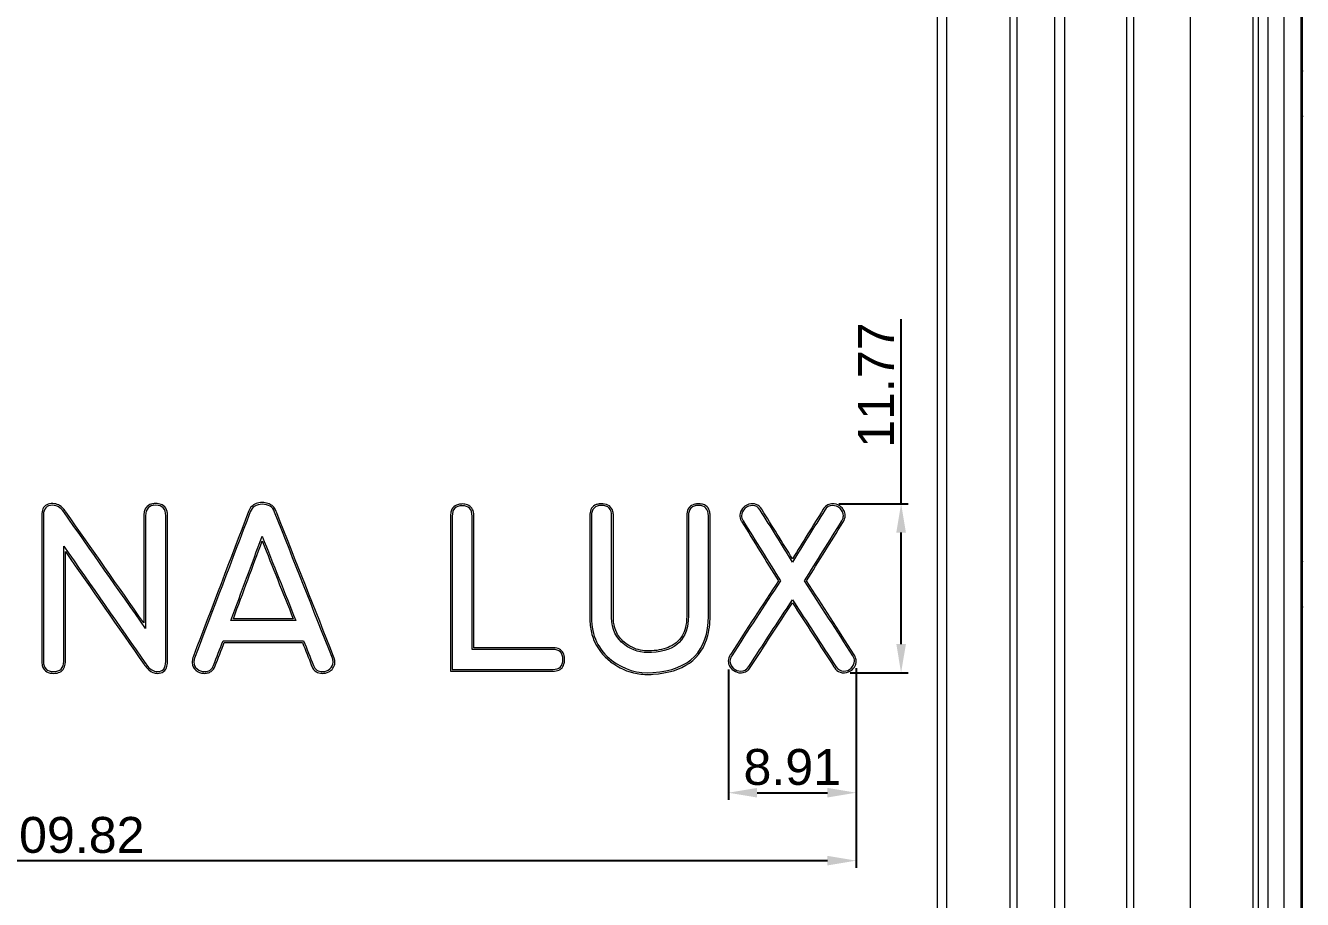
# Model space of a CAD drawing. Header units: millimetres. Extents: x 6520 to 6907, y -5009 to -4789.
# Drawn here: x 6818.5 to 6907.4, y -4910.6 to -4849.7 of the extents above; entities that cross this region are included whole.
import ezdxf

# ---------------------------------------------------------------- set-up
doc = ezdxf.new("R2010")
doc.units = ezdxf.units.MM
doc.layers.add('core', color=7, linetype='Continuous', lineweight=20)
doc.layers.add('dim', color=82, linetype='Continuous', lineweight=9)
doc.styles.get("Standard").update_dxf_attribs({"font": 'arial.ttf'})
doc.dimstyles.new('ISO-25', dxfattribs={"dimtxt": 2.5, "dimasz": 2.5, "dimexe": 1.25, "dimexo": 0.625, "dimtad": 1, "dimdsep": 46, "dimtxsty": 'Standard', "dimcen": 2.5, "dimadec": 0, "dimazin": 0, "dimtfac": 1, "dimtmove": 0, "dimatfit": 3, "dimfxl": 0, "dimarcsym": 0})

# ---------------------------------------------------------------- blocks, each defined once
blk = doc.blocks.new('*D10')
at = {"layer": 'Defpoints', "color": 0, "transparency": 16777216}
for p in [(6874.651, -4883.03), (6875.425, -4894.801), (6879.483, -4894.801)]:
    blk.add_point(p, dxfattribs=at)
at = {"layer": 'dim', "color": 0, "lineweight": -2, "transparency": 16777216}
for p, q in [((6879.483, -4883.03), (6879.483, -4870.165)), ((6875.151, -4883.03), (6879.983, -4883.03)), ((6879.483, -4892.801), (6879.483, -4885.03)), ((6875.925, -4894.801), (6879.983, -4894.801))]:
    blk.add_line(p, q, dxfattribs=at)
at = {"layer": 'dim', "color": 0, "transparency": 16777216}
for points in [[(6879.15, -4885.03), (6879.817, -4885.03), (6879.483, -4883.03)], [(6879.15, -4892.801), (6879.817, -4892.801), (6879.483, -4894.801)]]:
    blk.add_solid(points, dxfattribs=at)
at = {"layer": 'dim', "color": 0, "transparency": 16777216, "insert": (6877.728, -4874.765), "char_height": 2.5, "attachment_point": 5, "rotation": 90}
blk.add_mtext('11.77', dxfattribs=at)
blk = doc.blocks.new('*D11')
at = {"layer": 'Defpoints', "color": 0, "transparency": 16777216}
for p in [(6766.533, -4894.062), (6876.355, -4893.978), (6876.355, -4907.882)]:
    blk.add_point(p, dxfattribs=at)
at = {"layer": 'dim', "color": 0, "lineweight": -2, "transparency": 16777216}
for p, q in [((6876.355, -4894.478), (6876.355, -4908.382)), ((6766.533, -4894.562), (6766.533, -4908.382)), ((6768.533, -4907.882), (6874.355, -4907.882))]:
    blk.add_line(p, q, dxfattribs=at)
at = {"layer": 'dim', "color": 0, "transparency": 16777216}
for points in [[(6768.533, -4907.549), (6768.533, -4908.215), (6766.533, -4907.882)], [(6874.355, -4907.549), (6874.355, -4908.215), (6876.355, -4907.882)]]:
    blk.add_solid(points, dxfattribs=at)
at = {"layer": 'dim', "color": 0, "transparency": 16777216, "insert": (6821.444, -4906.106), "char_height": 2.5, "attachment_point": 5}
blk.add_mtext('109.82', dxfattribs=at)
blk = doc.blocks.new('*D12')
at = {"layer": 'Defpoints', "color": 0, "transparency": 16777216}
for p in [(6867.45, -4894.079), (6876.355, -4894.079), (6876.355, -4903.15)]:
    blk.add_point(p, dxfattribs=at)
at = {"layer": 'dim', "color": 0, "lineweight": -2, "transparency": 16777216}
for p, q in [((6867.45, -4894.579), (6867.45, -4903.649)), ((6876.355, -4894.579), (6876.355, -4903.649)), ((6869.45, -4903.15), (6874.355, -4903.15))]:
    blk.add_line(p, q, dxfattribs=at)
at = {"layer": 'dim', "color": 0, "transparency": 16777216}
for points in [[(6869.45, -4902.816), (6869.45, -4903.483), (6867.45, -4903.15)], [(6874.355, -4902.816), (6874.355, -4903.483), (6876.355, -4903.15)]]:
    blk.add_solid(points, dxfattribs=at)
at = {"layer": 'dim', "color": 0, "transparency": 16777216, "insert": (6871.903, -4901.373), "char_height": 2.5, "attachment_point": 5}
blk.add_mtext('8.91', dxfattribs=at)

msp = doc.modelspace()

# ---------------------------------------------------------------- linework, layer by layer
at = {"layer": 'core', "linetype": 'Continuous', "lineweight": 13}
for p, q in [((6906.172, -4972.992), (6906.172, -4804.274)), ((6907.358, -4972.992), (6907.358, -4804.274)), ((6907.378, -4804.274), (6907.378, -4972.992)), ((6903.974, -4807.629), (6903.974, -4969.645)), ((6904.351, -4807.419), (6904.351, -4969.847)), ((6899.645, -4967.344), (6899.645, -4809.922))]:
    msp.add_line(p, q, dxfattribs=at)
at = {"layer": 'core', "linetype": 'Continuous', "lineweight": 18}
for p, q in [((6905.051, -4970.547), (6905.051, -4806.719)), ((6907.439, -4852.855), (6907.439, -4821.901)), ((6881.998, -4834.162), (6881.998, -4943.104)), ((6882.654, -4834.162), (6882.654, -4943.104)), ((6887.064, -4834.162), (6887.064, -4943.104)), ((6887.54, -4834.162), (6887.54, -4943.104)), ((6890.169, -4834.162), (6890.169, -4943.104)), ((6890.864, -4834.162), (6890.864, -4943.104)), ((6895.204, -4943.104), (6895.204, -4834.162)), ((6895.68, -4834.162), (6895.68, -4943.104)), ((6907.439, -4887.025), (6907.439, -4856.071)), ((6907.439, -4921.195), (6907.439, -4890.241))]:
    msp.add_line(p, q, dxfattribs=at)
for centre in [(6907.439, -4854.463), (6907.439, -4888.633)]:
    msp.add_ellipse(centre, major_axis=(0, -1.608), ratio=0.017455, start_param=3.141593, end_param=6.283185, dxfattribs=at)
at = {"layer": 'core', "linetype": 'Continuous'}
for points, knots in [([(6835.952, -4883.561), (6835.87, -4883.342), (6835.731, -4883.172), (6835.438, -4883.014), (6835.322, -4882.977), (6835.055, -4882.939), (6834.895, -4882.939), (6834.615, -4882.986), (6834.489, -4883.033), (6834.223, -4883.209), (6834.106, -4883.364), (6834.033, -4883.558)], [0, 0, 0, 0, 0.277303, 0.277303, 0.427227, 0.427227, 0.593239, 0.593239, 0.759251, 0.759251, 1, 1, 1, 1]), ([(6821.249, -4883.515), (6821.136, -4883.357), (6821.008, -4883.232), (6820.758, -4883.082), (6820.641, -4883.04), (6820.44, -4883.01), (6820.356, -4883.01), (6820.206, -4883.022), (6820.136, -4883.036), (6819.94, -4883.102), (6819.831, -4883.183), (6819.682, -4883.404), (6819.642, -4883.54), (6819.626, -4883.744), (6819.626, -4883.796), (6819.626, -4883.891), (6819.626, -4883.938), (6819.626, -4884.081), (6819.626, -4884.175), (6819.626, -4884.46), (6819.626, -4884.65), (6819.626, -4885.22), (6819.626, -4885.599), (6819.626, -4886.738), (6819.626, -4887.498), (6819.626, -4889.776), (6819.626, -4891.295), (6819.626, -4893.039), (6819.626, -4893.264), (6819.626, -4893.622), (6819.626, -4893.754), (6819.626, -4893.94), (6819.625, -4893.994), (6819.629, -4894.106), (6819.634, -4894.16), (6819.66, -4894.314), (6819.691, -4894.407), (6819.812, -4894.62), (6819.929, -4894.719), (6820.157, -4894.808), (6820.25, -4894.827), (6820.426, -4894.84), (6820.507, -4894.839), (6820.656, -4894.824), (6820.725, -4894.809), (6820.919, -4894.744), (6821.029, -4894.669), (6821.189, -4894.463), (6821.237, -4894.334), (6821.271, -4894.101), (6821.272, -4894.006), (6821.272, -4893.829), (6821.272, -4893.741), (6821.272, -4893.476), (6821.272, -4893.3), (6821.272, -4892.771), (6821.272, -4892.418), (6821.272, -4891.359), (6821.272, -4890.653), (6821.272, -4888.75), (6821.272, -4887.553), (6821.272, -4886.356)], [0, 0, 0, 0, 0.0197553, 0.0197553, 0.0346922, 0.0346922, 0.0444396, 0.0444396, 0.054187, 0.054187, 0.0736817, 0.0736817, 0.0931765, 0.0931765, 0.0992631, 0.0992631, 0.1053498, 0.1053498, 0.1175231, 0.1175231, 0.1418696, 0.1418696, 0.1905628, 0.1905628, 0.2879491, 0.2879491, 0.4827217, 0.4827217, 0.5116079, 0.5116079, 0.5285792, 0.5285792, 0.5354404, 0.5354404, 0.5423016, 0.5423016, 0.556024, 0.556024, 0.5781852, 0.5781852, 0.59109, 0.59109, 0.6007647, 0.6007647, 0.6104395, 0.6104395, 0.6297889, 0.6297889, 0.6491384, 0.6491384, 0.6604537, 0.6604537, 0.6717689, 0.6717689, 0.6943994, 0.6943994, 0.7396604, 0.7396604, 0.8301823, 0.8301823, 0.983684, 0.983684, 0.983684, 0.983684]), ([(6827.692, -4894.838), (6827.854, -4894.838), (6827.999, -4894.798), (6828.227, -4894.627), (6828.304, -4894.5), (6828.363, -4894.279), (6828.374, -4894.206), (6828.383, -4894.073), (6828.384, -4894.015), (6828.384, -4893.906), (6828.384, -4893.851), (6828.384, -4893.687), (6828.384, -4893.578), (6828.384, -4893.251), (6828.384, -4893.032), (6828.384, -4892.377), (6828.384, -4891.941), (6828.384, -4890.631), (6828.384, -4889.757), (6828.384, -4888.031), (6828.384, -4887.179), (6828.384, -4886.046), (6828.384, -4885.765), (6828.384, -4885.081), (6828.384, -4884.677), (6828.384, -4884.166), (6828.384, -4884.059), (6828.384, -4883.865), (6828.384, -4883.771), (6828.362, -4883.599), (6828.342, -4883.519), (6828.253, -4883.3), (6828.15, -4883.183), (6827.914, -4883.057), (6827.797, -4883.027), (6827.58, -4883.009), (6827.484, -4883.011), (6827.314, -4883.033), (6827.235, -4883.053), (6827.02, -4883.146), (6826.906, -4883.251), (6826.796, -4883.465), (6826.769, -4883.552), (6826.744, -4883.708), (6826.738, -4883.773), (6826.736, -4883.979), (6826.738, -4884.099), (6826.738, -4884.355), (6826.738, -4884.483), (6826.738, -4884.867), (6826.738, -4885.123), (6826.738, -4885.891), (6826.738, -4886.403), (6826.738, -4887.939), (6826.738, -4888.963), (6826.738, -4890.434), (6826.738, -4890.882), (6826.738, -4891.329)], [0, 0, 0, 0, 0.0238472, 0.0238472, 0.0476944, 0.0476944, 0.0582079, 0.0582079, 0.0655456, 0.0655456, 0.0728834, 0.0728834, 0.0875589, 0.0875589, 0.1169099, 0.1169099, 0.175612, 0.175612, 0.293016, 0.293016, 0.4076692, 0.4076692, 0.4453299, 0.4453299, 0.499675, 0.499675, 0.5140086, 0.5140086, 0.5257586, 0.5257586, 0.5375086, 0.5375086, 0.5610876, 0.5610876, 0.578516, 0.578516, 0.5903834, 0.5903834, 0.6022508, 0.6022508, 0.6256777, 0.6256777, 0.6389069, 0.6389069, 0.6475111, 0.6475111, 0.6647196, 0.6647196, 0.681928, 0.681928, 0.716345, 0.716345, 0.7851788, 0.7851788, 0.9228466, 0.9228466, 0.9829868, 0.9829868, 0.9829868, 0.9829868]), ([(6849.722, -4893.052), (6849.722, -4892.321), (6849.722, -4891.59), (6849.722, -4889.318), (6849.722, -4887.776), (6849.722, -4885.82), (6849.722, -4885.407), (6849.722, -4884.737), (6849.722, -4884.481), (6849.722, -4884.128), (6849.722, -4884.031), (6849.722, -4883.86), (6849.721, -4883.78), (6849.702, -4883.637), (6849.687, -4883.57), (6849.621, -4883.382), (6849.548, -4883.276), (6849.351, -4883.122), (6849.229, -4883.075), (6848.996, -4883.041), (6848.888, -4883.039), (6848.692, -4883.058), (6848.603, -4883.079), (6848.379, -4883.174), (6848.265, -4883.278), (6848.154, -4883.491), (6848.127, -4883.578), (6848.101, -4883.735), (6848.096, -4883.801), (6848.094, -4884.011), (6848.095, -4884.133), (6848.095, -4884.394), (6848.095, -4884.524), (6848.095, -4884.916), (6848.095, -4885.177), (6848.095, -4885.96), (6848.095, -4886.482), (6848.095, -4888.047), (6848.095, -4889.091), (6848.095, -4891.612), (6848.095, -4893.089), (6848.095, -4894.687)], [0.0051723, 0.0051723, 0.0051723, 0.0051723, 0.0996692, 0.0996692, 0.2990076, 0.2990076, 0.3525361, 0.3525361, 0.3855955, 0.3855955, 0.3981799, 0.3981799, 0.4076673, 0.4076673, 0.4171546, 0.4171546, 0.4361292, 0.4361292, 0.4551039, 0.4551039, 0.4682864, 0.4682864, 0.4814689, 0.4814689, 0.5045912, 0.5045912, 0.5176519, 0.5176519, 0.5263207, 0.5263207, 0.5436584, 0.5436584, 0.560996, 0.560996, 0.5956712, 0.5956712, 0.6650217, 0.6650217, 0.8037226, 0.8037226, 1, 1, 1, 1]), ([(6860.302, -4892.756), (6860.029, -4892.548), (6859.823, -4892.305), (6859.564, -4891.797), (6859.49, -4891.543), (6859.446, -4891.145), (6859.442, -4891.025), (6859.442, -4890.767), (6859.442, -4890.637), (6859.442, -4890.249), (6859.442, -4889.991), (6859.442, -4889.215), (6859.442, -4888.698), (6859.442, -4887.146), (6859.442, -4886.111), (6859.442, -4884.764), (6859.442, -4884.451), (6859.442, -4884.045), (6859.443, -4883.956), (6859.441, -4883.754), (6859.43, -4883.661), (6859.368, -4883.412), (6859.284, -4883.275), (6859.038, -4883.088), (6858.881, -4883.04), (6858.62, -4883.025), (6858.535, -4883.027), (6858.382, -4883.047), (6858.311, -4883.064), (6858.113, -4883.14), (6858.004, -4883.226), (6857.854, -4883.457), (6857.813, -4883.598), (6857.796, -4883.809), (6857.796, -4883.863), (6857.796, -4883.962), (6857.796, -4884.012), (6857.796, -4884.161), (6857.796, -4884.26), (6857.796, -4884.558), (6857.796, -4884.756), (6857.796, -4885.352), (6857.796, -4885.749), (6857.796, -4886.94), (6857.796, -4887.733), (6857.796, -4889.163), (6857.796, -4889.798), (6857.796, -4890.611), (6857.795, -4890.786), (6857.797, -4891.151), (6857.807, -4891.328), (6857.867, -4891.845), (6857.946, -4892.169), (6858.302, -4893.076), (6858.697, -4893.594), (6859.246, -4894.022), (6859.247, -4894.023), (6859.248, -4894.024)], [0, 0, 0, 0, 0.049395, 0.049395, 0.089796, 0.089796, 0.106482, 0.106482, 0.123168, 0.123168, 0.156539, 0.156539, 0.223283, 0.223283, 0.356769, 0.356769, 0.397096, 0.397096, 0.409247, 0.409247, 0.421399, 0.421399, 0.444518, 0.444518, 0.467636, 0.467636, 0.477824, 0.477824, 0.488011, 0.488011, 0.508386, 0.508386, 0.528761, 0.528761, 0.535163, 0.535163, 0.541566, 0.541566, 0.55437, 0.55437, 0.579979, 0.579979, 0.631198, 0.631198, 0.733634, 0.733634, 0.815594, 0.815594, 0.838618, 0.838618, 0.861642, 0.861642, 0.907691, 0.907691, 0.999788, 0.999788, 1, 1, 1, 1]), ([(6862.209, -4894.905), (6863.252, -4894.828), (6864.096, -4894.568), (6865.377, -4893.666), (6865.806, -4893.023), (6866.082, -4891.963), (6866.126, -4891.703), (6866.166, -4891.277), (6866.174, -4891.121), (6866.182, -4890.64), (6866.177, -4890.32), (6866.177, -4889.681), (6866.177, -4889.361), (6866.177, -4888.402), (6866.177, -4887.763), (6866.177, -4886.752), (6866.177, -4886.381), (6866.177, -4885.527), (6866.177, -4885.045), (6866.177, -4884.367), (6866.177, -4884.171), (6866.177, -4883.878), (6866.178, -4883.773), (6866.151, -4883.584), (6866.127, -4883.498), (6866.026, -4883.281), (6865.919, -4883.173), (6865.697, -4883.068), (6865.602, -4883.044), (6865.412, -4883.025), (6865.318, -4883.026), (6865.149, -4883.044), (6865.07, -4883.062), (6864.852, -4883.146), (6864.734, -4883.246), (6864.585, -4883.513), (6864.551, -4883.676), (6864.549, -4884.051), (6864.55, -4884.212), (6864.55, -4884.561), (6864.55, -4884.735), (6864.55, -4885.258), (6864.55, -4885.606), (6864.55, -4886.652), (6864.55, -4887.349), (6864.55, -4888.453), (6864.55, -4888.861), (6864.55, -4889.589), (6864.55, -4889.911), (6864.55, -4890.398), (6864.55, -4890.565), (6864.55, -4890.867), (6864.55, -4890.999), (6864.532, -4891.248), (6864.518, -4891.366), (6864.456, -4891.705), (6864.391, -4891.908), (6864.11, -4892.485), (6863.808, -4892.778), (6863.036, -4893.141), (6862.606, -4893.24), (6862.093, -4893.27)], [0, 0, 0, 0, 0.099605, 0.099605, 0.199211, 0.199211, 0.229017, 0.229017, 0.245381, 0.245381, 0.278109, 0.278109, 0.310838, 0.310838, 0.376295, 0.376295, 0.414355, 0.414355, 0.463726, 0.463726, 0.483763, 0.483763, 0.493732, 0.493732, 0.503701, 0.503701, 0.521501, 0.521501, 0.53255, 0.53255, 0.54166, 0.54166, 0.55077, 0.55077, 0.569105, 0.569105, 0.58744, 0.58744, 0.605775, 0.605775, 0.62411, 0.62411, 0.66078, 0.66078, 0.73412, 0.73412, 0.776995, 0.776995, 0.810799, 0.810799, 0.828303, 0.828303, 0.842649, 0.842649, 0.856996, 0.856996, 0.885688, 0.885688, 0.94865, 0.94865, 1, 1, 1, 1]), ([(6868.518, -4883.269), (6868.387, -4883.39), (6868.3, -4883.535), (6868.239, -4883.83), (6868.246, -4883.978), (6868.322, -4884.178), (6868.352, -4884.235), (6868.39, -4884.292)], [0, 0, 0, 0, 0.459451, 0.459451, 0.842042, 0.842042, 1, 1, 1, 1]), ([(6869.773, -4883.402), (6869.672, -4883.247), (6869.542, -4883.132), (6869.23, -4883.015), (6869.047, -4883.014), (6868.753, -4883.098), (6868.631, -4883.169), (6868.52, -4883.267)], [0, 0, 0, 0, 0.35435, 0.35435, 0.708699, 0.708699, 1, 1, 1, 1]), ([(6869.773, -4883.402), (6869.672, -4883.247), (6869.542, -4883.132), (6869.23, -4883.015), (6869.047, -4883.014), (6868.753, -4883.098), (6868.631, -4883.169), (6868.52, -4883.267)], [0, 0, 0, 0, 0.35435, 0.35435, 0.708699, 0.708699, 1, 1, 1, 1]), ([(6875.315, -4883.268), (6875.172, -4883.139), (6875.005, -4883.058), (6874.702, -4883.019), (6874.573, -4883.029), (6874.346, -4883.109), (6874.245, -4883.179), (6874.125, -4883.313), (6874.093, -4883.356), (6874.063, -4883.403)], [0, 0, 0, 0, 0.380654, 0.380654, 0.636562, 0.636562, 0.892469, 0.892469, 1, 1, 1, 1]), ([(6875.448, -4884.29), (6875.536, -4884.152), (6875.586, -4884.006), (6875.586, -4883.788), (6875.579, -4883.727), (6875.547, -4883.604), (6875.523, -4883.545), (6875.447, -4883.409), (6875.388, -4883.335), (6875.316, -4883.269)], [0, 0, 0, 0, 0.392029, 0.392029, 0.569083, 0.569083, 0.746137, 0.746137, 1, 1, 1, 1]), ([(6875.448, -4884.29), (6875.536, -4884.152), (6875.586, -4884.006), (6875.586, -4883.788), (6875.579, -4883.727), (6875.547, -4883.604), (6875.523, -4883.545), (6875.447, -4883.409), (6875.388, -4883.335), (6875.316, -4883.269)], [0, 0, 0, 0, 0.392029, 0.392029, 0.569083, 0.569083, 0.746137, 0.746137, 1, 1, 1, 1]), ([(6862.092, -4893.271), (6861.658, -4893.299), (6861.263, -4893.239), (6860.69, -4893.01), (6860.491, -4892.897), (6860.301, -4892.755)], [0, 0, 0, 0, 0.634053, 0.634053, 1, 1, 1, 1]), ([(6848.095, -4894.687), (6848.787, -4894.687), (6849.36, -4894.687), (6851.077, -4894.687), (6852.221, -4894.687), (6853.696, -4894.687), (6854.026, -4894.687), (6854.579, -4894.687), (6854.803, -4894.687), (6855.097, -4894.687), (6855.162, -4894.687), (6855.314, -4894.686), (6855.385, -4894.68), (6855.586, -4894.642), (6855.705, -4894.591), (6855.893, -4894.431), (6855.96, -4894.323), (6856.025, -4894.118), (6856.039, -4894.031), (6856.048, -4893.863), (6856.046, -4893.783), (6856.029, -4893.638), (6856.014, -4893.57), (6855.946, -4893.381), (6855.869, -4893.275), (6855.661, -4893.123), (6855.533, -4893.079), (6855.321, -4893.053), (6855.248, -4893.052), (6855.114, -4893.052), (6855.048, -4893.052), (6854.848, -4893.052), (6854.714, -4893.052), (6854.315, -4893.052), (6854.048, -4893.052), (6853.248, -4893.052), (6852.715, -4893.052), (6851.362, -4893.052), (6850.542, -4893.052), (6849.722, -4893.052)], [0, 0, 0, 0, 0.1125378, 0.1125378, 0.3376134, 0.3376134, 0.4024429, 0.4024429, 0.4464272, 0.4464272, 0.4602272, 0.4602272, 0.4740272, 0.4740272, 0.5016272, 0.5016272, 0.5292272, 0.5292272, 0.5468168, 0.5468168, 0.5608748, 0.5608748, 0.5749328, 0.5749328, 0.6030487, 0.6030487, 0.6311646, 0.6311646, 0.6439246, 0.6439246, 0.6566846, 0.6566846, 0.6822047, 0.6822047, 0.7332447, 0.7332447, 0.8353249, 0.8353249, 0.9923407, 0.9923407, 0.9923407, 0.9923407]), ([(6867.582, -4893.544), (6867.494, -4893.682), (6867.444, -4893.829), (6867.444, -4894.046), (6867.452, -4894.107), (6867.483, -4894.229), (6867.507, -4894.288), (6867.583, -4894.423), (6867.643, -4894.496), (6867.715, -4894.563)], [0, 0, 0, 0, 0.392029, 0.392029, 0.568968, 0.568968, 0.745907, 0.745907, 1, 1, 1, 1]), ([(6876.355, -4893.978), (6876.355, -4893.876), (6876.333, -4893.772), (6876.268, -4893.628), (6876.244, -4893.585), (6876.216, -4893.543)], [0, 0, 0, 0, 0.696996, 0.696996, 1, 1, 1, 1]), ([(6826.82, -4894.307), (6826.982, -4894.533), (6827.165, -4894.694), (6827.474, -4894.817), (6827.582, -4894.838), (6827.692, -4894.838)], [0, 0, 0, 0, 0.66649, 0.66649, 1, 1, 1, 1]), ([(6830.154, -4893.74), (6830.121, -4893.849), (6830.099, -4893.955), (6830.099, -4894.166), (6830.121, -4894.267), (6830.209, -4894.457), (6830.277, -4894.544), (6830.364, -4894.618)], [0, 0, 0, 0, 0.327622, 0.327622, 0.655245, 0.655245, 1, 1, 1, 1]), ([(6830.363, -4894.617), (6830.514, -4894.749), (6830.695, -4894.823), (6830.988, -4894.842), (6831.086, -4894.834), (6831.264, -4894.791), (6831.346, -4894.755), (6831.544, -4894.615), (6831.638, -4894.485), (6831.702, -4894.325)], [0, 0, 0, 0, 0.348172, 0.348172, 0.523242, 0.523242, 0.698312, 0.698312, 1, 1, 1, 1]), ([(6838.431, -4894.328), (6838.5, -4894.502), (6838.609, -4894.64), (6838.866, -4894.793), (6838.997, -4894.829), (6839.22, -4894.84), (6839.305, -4894.835), (6839.466, -4894.8), (6839.543, -4894.771), (6839.671, -4894.702), (6839.723, -4894.667), (6839.773, -4894.626)], [0, 0, 0, 0, 0.342181, 0.342181, 0.605575, 0.605575, 0.749414, 0.749414, 0.893253, 0.893253, 1, 1, 1, 1]), ([(6839.774, -4894.625), (6839.876, -4894.54), (6839.953, -4894.436), (6840.026, -4894.237), (6840.04, -4894.151), (6840.04, -4894.062)], [0, 0, 0, 0, 0.598122, 0.598122, 1, 1, 1, 1]), ([(6840.04, -4894.062), (6840.04, -4893.982), (6840.028, -4893.903), (6840.001, -4893.795), (6839.993, -4893.768), (6839.984, -4893.74)], [0, 0, 0, 0, 0.745511, 0.745511, 1, 1, 1, 1]), ([(6859.249, -4894.024), (6859.81, -4894.456), (6860.426, -4894.734), (6861.449, -4894.916), (6861.822, -4894.934), (6862.209, -4894.905)], [0, 0, 0, 0, 0.648429, 0.648429, 1, 1, 1, 1]), ([(6867.716, -4894.563), (6867.854, -4894.688), (6868.014, -4894.769), (6868.312, -4894.813), (6868.444, -4894.805), (6868.677, -4894.727), (6868.781, -4894.657), (6868.904, -4894.522), (6868.937, -4894.478), (6868.968, -4894.431)], [0, 0, 0, 0, 0.370328, 0.370328, 0.631331, 0.631331, 0.892333, 0.892333, 1, 1, 1, 1]), ([(6874.835, -4894.429), (6874.936, -4894.584), (6875.069, -4894.698), (6875.322, -4894.792), (6875.425, -4894.807), (6875.734, -4894.795), (6875.924, -4894.71), (6876.087, -4894.563)], [0, 0, 0, 0, 0.368696, 0.368696, 0.588624, 0.588624, 1, 1, 1, 1]), ([(6876.088, -4894.563), (6876.197, -4894.462), (6876.277, -4894.345), (6876.343, -4894.14), (6876.355, -4894.06), (6876.355, -4893.978)], [0, 0, 0, 0, 0.632312, 0.632312, 1, 1, 1, 1])]:
    msp.add_open_spline(points, degree=3, knots=knots, dxfattribs=at)
at = {"layer": 'core', "linetype": 'Continuous', "lineweight": 13}
for points, knots in [([(6821.152, -4883.585), (6820.935, -4883.283), (6820.678, -4883.132), (6819.956, -4883.132), (6819.746, -4883.357), (6819.746, -4887.2), (6819.746, -4890.597), (6819.746, -4894.477), (6819.981, -4894.718), (6820.916, -4894.718), (6821.152, -4894.477), (6821.152, -4891.321), (6821.152, -4888.648), (6821.152, -4885.975)], [0, 0, 0, 0, 0.040298, 0.040298, 0.097565, 0.097565, 0.533182, 0.533182, 0.595188, 0.595188, 0.657193, 0.657193, 1, 1, 1, 1]), ([(6826.738, -4891.329), (6824.927, -4888.752), (6823.117, -4886.174), (6821.288, -4883.57), (6821.269, -4883.543), (6821.25, -4883.516)], [0.0382419, 0.0382419, 0.0382419, 0.0382419, 0.99, 0.99, 1, 1, 1, 1]), ([(6827.692, -4894.718), (6828.072, -4894.718), (6828.264, -4894.48), (6828.264, -4890.626), (6828.264, -4887.242), (6828.264, -4883.375), (6828.028, -4883.132), (6827.093, -4883.132), (6826.858, -4883.375), (6826.858, -4886.476), (6826.858, -4889.092), (6826.858, -4891.709)], [0, 0, 0, 0, 0.063345, 0.063345, 0.518217, 0.518217, 0.583218, 0.583218, 0.64822, 0.64822, 1, 1, 1, 1]), ([(6834.033, -4883.558), (6832.754, -4886.915), (6831.475, -4890.273), (6830.183, -4893.665), (6830.17, -4893.699), (6830.157, -4893.732)], [0, 0, 0, 0, 0.99, 0.99, 1, 1, 1, 1]), ([(6835.84, -4883.603), (6835.705, -4883.243), (6835.419, -4883.064), (6834.559, -4883.064), (6834.28, -4883.243), (6834.145, -4883.6)], [0, 0, 0, 0, 0.507299, 0.507299, 1, 1, 1, 1]), ([(6839.981, -4893.731), (6838.651, -4890.374), (6837.322, -4887.018), (6835.978, -4883.627), (6835.965, -4883.593), (6835.951, -4883.559)], [0, 0, 0, 0, 0.99, 0.99, 1, 1, 1, 1]), ([(6849.602, -4893.172), (6849.602, -4890.077), (6849.602, -4886.982), (6849.602, -4883.403), (6849.373, -4883.163), (6848.45, -4883.163), (6848.215, -4883.403), (6848.215, -4887.447), (6848.215, -4891.007), (6848.215, -4894.567)], [0, 0, 0, 0, 0.400204, 0.400204, 0.462723, 0.462723, 0.526967, 0.526967, 1, 1, 1, 1]), ([(6860.229, -4892.851), (6859.627, -4892.392), (6859.322, -4891.758), (6859.322, -4888.591), (6859.322, -4886.231), (6859.322, -4883.388), (6859.087, -4883.148), (6858.151, -4883.148), (6857.916, -4883.388), (6857.916, -4886.231), (6857.916, -4888.591), (6857.916, -4892.208), (6858.384, -4893.199), (6859.322, -4893.929)], [0, 0, 0, 0, 0.104106, 0.104106, 0.408609, 0.408609, 0.470993, 0.470993, 0.533377, 0.533377, 0.837881, 0.837881, 1, 1, 1, 1]), ([(6862.2, -4894.785), (6864.771, -4894.594), (6866.057, -4893.282), (6866.057, -4888.523), (6866.057, -4886.197), (6866.057, -4883.388), (6865.828, -4883.148), (6864.905, -4883.148), (6864.67, -4883.388), (6864.67, -4886.197), (6864.67, -4888.523), (6864.67, -4892.442), (6863.813, -4893.289), (6862.1, -4893.39)], [0, 0, 0, 0, 0.249125, 0.249125, 0.487318, 0.487318, 0.536828, 0.536828, 0.587703, 0.587703, 0.832467, 0.832467, 1, 1, 1, 1]), ([(6868.599, -4883.357), (6868.446, -4883.499), (6868.37, -4883.665), (6868.37, -4883.979), (6868.408, -4884.102), (6868.49, -4884.225)], [0, 0, 0, 0, 0.607843, 0.607843, 1, 1, 1, 1]), ([(6869.673, -4883.468), (6869.535, -4883.255), (6869.353, -4883.148), (6868.929, -4883.148), (6868.756, -4883.218), (6868.599, -4883.357)], [0, 0, 0, 0, 0.540741, 0.540741, 1, 1, 1, 1]), ([(6871.917, -4886.856), (6871.21, -4885.717), (6870.504, -4884.579), (6869.79, -4883.429), (6869.782, -4883.417), (6869.775, -4883.405)], [0.0454034, 0.0454034, 0.0454034, 0.0454034, 0.99, 0.99, 1, 1, 1, 1]), ([(6875.234, -4883.357), (6875.08, -4883.218), (6874.905, -4883.148), (6874.481, -4883.148), (6874.299, -4883.255), (6874.164, -4883.468)], [0, 0, 0, 0, 0.459259, 0.459259, 1, 1, 1, 1]), ([(6875.347, -4884.225), (6875.426, -4884.102), (6875.466, -4883.979), (6875.466, -4883.665), (6875.388, -4883.499), (6875.234, -4883.357)], [0, 0, 0, 0, 0.392157, 0.392157, 1, 1, 1, 1]), ([(6872.9, -4888.394), (6873.741, -4887.039), (6874.582, -4885.685), (6875.432, -4884.316), (6875.441, -4884.303), (6875.449, -4884.289)], [0.0154629, 0.0154629, 0.0154629, 0.0154629, 0.99, 0.99, 1, 1, 1, 1]), ([(6821.272, -4886.356), (6823.102, -4888.979), (6824.931, -4891.601), (6826.78, -4894.251), (6826.8, -4894.278), (6826.819, -4894.306)], [0.037883, 0.037883, 0.037883, 0.037883, 0.99, 0.99, 1, 1, 1, 1]), ([(6870.937, -4888.394), (6869.83, -4890.093), (6868.723, -4891.792), (6867.605, -4893.509), (6867.594, -4893.526), (6867.582, -4893.543)], [0.0122666, 0.0122666, 0.0122666, 0.0122666, 0.99, 0.99, 1, 1, 1, 1]), ([(6871.916, -4889.927), (6872.879, -4891.412), (6873.842, -4892.897), (6874.815, -4894.398), (6874.825, -4894.413), (6874.835, -4894.429)], [0.0331872, 0.0331872, 0.0331872, 0.0331872, 0.99, 0.99, 1, 1, 1, 1]), ([(6837.783, -4892.685), (6837.996, -4893.227), (6838.21, -4893.768), (6838.426, -4894.316), (6838.428, -4894.322), (6838.431, -4894.327)], [0.0442053, 0.0442053, 0.0442053, 0.0442053, 0.99, 0.99, 1, 1, 1, 1]), ([(6848.215, -4894.567), (6850.552, -4894.567), (6852.889, -4894.567), (6855.694, -4894.567), (6855.926, -4894.333), (6855.926, -4893.403), (6855.694, -4893.172), (6853.352, -4893.172), (6851.477, -4893.172), (6849.602, -4893.172)], [0, 0, 0, 0, 0.459532, 0.459532, 0.55148, 0.55148, 0.641024, 0.641024, 1, 1, 1, 1]), ([(6867.683, -4893.609), (6867.605, -4893.732), (6867.564, -4893.855), (6867.564, -4894.169), (6867.642, -4894.333), (6867.796, -4894.474)], [0, 0, 0, 0, 0.392157, 0.392157, 1, 1, 1, 1]), ([(6830.269, -4893.775), (6830.238, -4893.877), (6830.219, -4893.969), (6830.219, -4894.243), (6830.294, -4894.4), (6830.442, -4894.527)], [0, 0, 0, 0, 0.325843, 0.325843, 1, 1, 1, 1]), ([(6830.442, -4894.527), (6830.589, -4894.656), (6830.762, -4894.718), (6831.264, -4894.718), (6831.474, -4894.573), (6831.59, -4894.28)], [0, 0, 0, 0, 0.3875, 0.3875, 1, 1, 1, 1]), ([(6838.542, -4894.283), (6838.658, -4894.573), (6838.875, -4894.718), (6839.38, -4894.718), (6839.546, -4894.656), (6839.697, -4894.533)], [0, 0, 0, 0, 0.639752, 0.639752, 1, 1, 1, 1]), ([(6867.796, -4894.474), (6867.95, -4894.613), (6868.122, -4894.684), (6868.546, -4894.684), (6868.731, -4894.579), (6868.866, -4894.366)], [0, 0, 0, 0, 0.459259, 0.459259, 1, 1, 1, 1]), ([(6874.936, -4894.363), (6875.074, -4894.576), (6875.262, -4894.684), (6875.683, -4894.684), (6875.853, -4894.613), (6876.006, -4894.474)], [0, 0, 0, 0, 0.567164, 0.567164, 1, 1, 1, 1])]:
    msp.add_open_spline(points, degree=3, knots=knots, dxfattribs=at)
for points in [[(6826.858, -4891.709), (6824.956, -4889.001), (6823.054, -4886.293), (6821.152, -4883.585)], [(6834.145, -4883.6), (6832.853, -4886.992), (6831.561, -4890.384), (6830.269, -4893.775)], [(6839.87, -4893.775), (6838.526, -4890.385), (6837.183, -4886.994), (6835.84, -4883.603)], [(6871.917, -4887.083), (6871.169, -4885.878), (6870.421, -4884.673), (6869.673, -4883.468)], [(6874.062, -4883.404), (6873.347, -4884.555), (6872.632, -4885.705), (6871.917, -4886.856)], [(6874.164, -4883.468), (6873.415, -4884.673), (6872.666, -4885.878), (6871.917, -4887.083)], [(6868.388, -4884.289), (6869.237, -4885.657), (6870.087, -4887.025), (6870.937, -4888.394)], [(6868.49, -4884.225), (6869.353, -4885.615), (6870.216, -4887.005), (6871.079, -4888.395)], [(6872.758, -4888.395), (6873.621, -4887.005), (6874.484, -4885.615), (6875.347, -4884.225)], [(6832.799, -4891.151), (6833.525, -4889.196), (6834.251, -4887.24), (6834.977, -4885.285)], [(6832.971, -4891.031), (6833.641, -4889.227), (6834.311, -4887.423), (6834.981, -4885.619)], [(6834.977, -4885.285), (6835.757, -4887.24), (6836.538, -4889.196), (6837.318, -4891.151)], [(6834.981, -4885.619), (6835.701, -4887.423), (6836.421, -4889.227), (6837.141, -4891.031)], [(6821.152, -4885.975), (6823.074, -4888.729), (6824.995, -4891.483), (6826.917, -4894.237)], [(6871.079, -4888.395), (6869.947, -4890.133), (6868.815, -4891.871), (6867.683, -4893.609)], [(6876.116, -4893.609), (6874.997, -4891.871), (6873.877, -4890.133), (6872.758, -4888.395)], [(6876.217, -4893.544), (6875.111, -4891.827), (6874.006, -4890.111), (6872.9, -4888.394)], [(6868.866, -4894.366), (6869.883, -4892.813), (6870.9, -4891.26), (6871.917, -4889.707)], [(6868.967, -4894.432), (6869.95, -4892.93), (6870.933, -4891.429), (6871.916, -4889.927)], [(6871.917, -4889.707), (6872.923, -4891.259), (6873.93, -4892.811), (6874.936, -4894.363)], [(6837.318, -4891.151), (6835.812, -4891.151), (6834.305, -4891.151), (6832.799, -4891.151)], [(6837.141, -4891.031), (6835.751, -4891.031), (6834.361, -4891.031), (6832.971, -4891.031)], [(6831.59, -4894.28), (6831.813, -4893.708), (6832.036, -4893.137), (6832.259, -4892.565)], [(6831.702, -4894.324), (6831.915, -4893.778), (6832.128, -4893.231), (6832.341, -4892.685)], [(6832.259, -4892.565), (6834.127, -4892.565), (6835.996, -4892.565), (6837.864, -4892.565)], [(6832.341, -4892.685), (6834.155, -4892.685), (6835.969, -4892.685), (6837.783, -4892.685)], [(6837.864, -4892.565), (6838.09, -4893.138), (6838.316, -4893.711), (6838.542, -4894.283)], [(6862.1, -4893.39), (6861.39, -4893.436), (6860.769, -4893.255), (6860.229, -4892.851)], [(6876.235, -4893.978), (6876.235, -4893.855), (6876.198, -4893.732), (6876.116, -4893.609)], [(6826.917, -4894.237), (6827.146, -4894.557), (6827.407, -4894.718), (6827.692, -4894.718)], [(6839.697, -4894.533), (6839.845, -4894.41), (6839.92, -4894.253), (6839.92, -4894.062)], [(6839.92, -4894.062), (6839.92, -4893.972), (6839.901, -4893.877), (6839.87, -4893.775)], [(6859.322, -4893.929), (6860.166, -4894.579), (6861.127, -4894.865), (6862.2, -4894.785)], [(6876.006, -4894.474), (6876.16, -4894.333), (6876.235, -4894.169), (6876.235, -4893.978)]]:
    msp.add_open_spline(points, degree=3, dxfattribs=at)

# ---------------------------------------------------------------- dimensions: what is measured, and where the dimension line sits
at = {"layer": 'dim'}
dim = msp.add_linear_dim(base=(6879.483, -4894.801), p1=(6874.651, -4883.03), p2=(6875.425, -4894.801), angle=90, dimstyle='ISO-25', override={"dimasz": 2, "dimexe": 0.49975, "dimexo": 0.49975, "dimgap": 0.49975}, dxfattribs=at)
dim.commit()
dim.dimension.update_dxf_attribs({"geometry": '*D10', "text_midpoint": (6879.483, -4874.765), "dimtype": 160})
dim = msp.add_linear_dim(base=(6876.355, -4907.882), p1=(6766.533, -4894.062), p2=(6876.355, -4893.978), dimstyle='ISO-25', override={"dimasz": 2, "dimexe": 0.49975, "dimexo": 0.49975, "dimgap": 0.49975}, dxfattribs=at)
dim.commit()
dim.dimension.update_dxf_attribs({"geometry": '*D11', "text_midpoint": (6821.444, -4907.882), "dimtype": 160})
dim = msp.add_linear_dim(base=(6876.3554, -4903.1496), p1=(6867.4501, -4894.0792), p2=(6876.3554, -4894.0792), dimstyle='ISO-25', override={"dimasz": 2, "dimexe": 0.49975, "dimexo": 0.49975, "dimgap": 0.49975}, dxfattribs=at)
dim.commit()
dim.dimension.update_dxf_attribs({"geometry": '*D12', "text_midpoint": (6871.9028, -4901.3734)})

doc.saveas('drawing.dxf')
